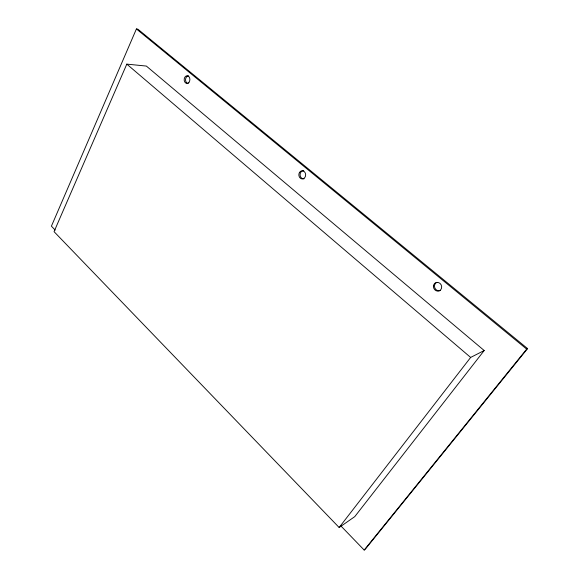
<?xml version="1.0" encoding="UTF-8"?>
<svg xmlns="http://www.w3.org/2000/svg" width="579" height="579" viewBox="0 0 579 579"><rect width="100%" height="100%" fill="white"/><g stroke="black" fill="none" stroke-linecap="round" stroke-linejoin="round"><path stroke-width="0.87" d="M340.944 525.985L364.177 550.05L365.284 549.196L527.585 348.601L137.838 29.16L136.412 28.95L51.415 226.179L55.186 230.08M126.808 64.124L54.057 231.658L339.142 527.505L354.761 516.634L484.189 350.527L146.349 66.064L126.808 64.124L470.647 357.438L484.189 350.527M339.142 527.505L470.647 357.438M364.177 550.05L526.687 349.108L527.585 348.601M136.412 28.95L526.687 349.108M188.255 83.514A3.821 2.852 -87.3 0 1 185.555 79.612A3.821 2.852 -87.3 0 1 188.544 75.885M304.12 178.788A4.067 3.409 88.4 0 1 300.088 174.967A4.067 3.409 88.4 0 1 303.743 170.733M440.293 290.506A4.422 4.067 66 0 1 434.851 287.958A4.422 4.067 66 0 1 436.906 282.335M433.447 286.033A4.429 4.067 66.1 0 0 439.244 290.853A4.429 4.067 66.1 0 0 439.982 283.377A4.429 4.067 66.1 0 0 433.447 286.033M188.949 82.341A3.829 2.859 -87.3 0 0 187.9 75.907A3.829 2.859 -87.3 0 0 184.238 80.495A3.829 2.859 -87.3 0 0 188.949 82.341M299.43 172.52A4.075 3.416 88.3 0 0 301.977 178.918A4.075 3.416 88.3 0 0 305.328 173.143A4.075 3.416 88.3 0 0 299.43 172.52"/></g></svg>
